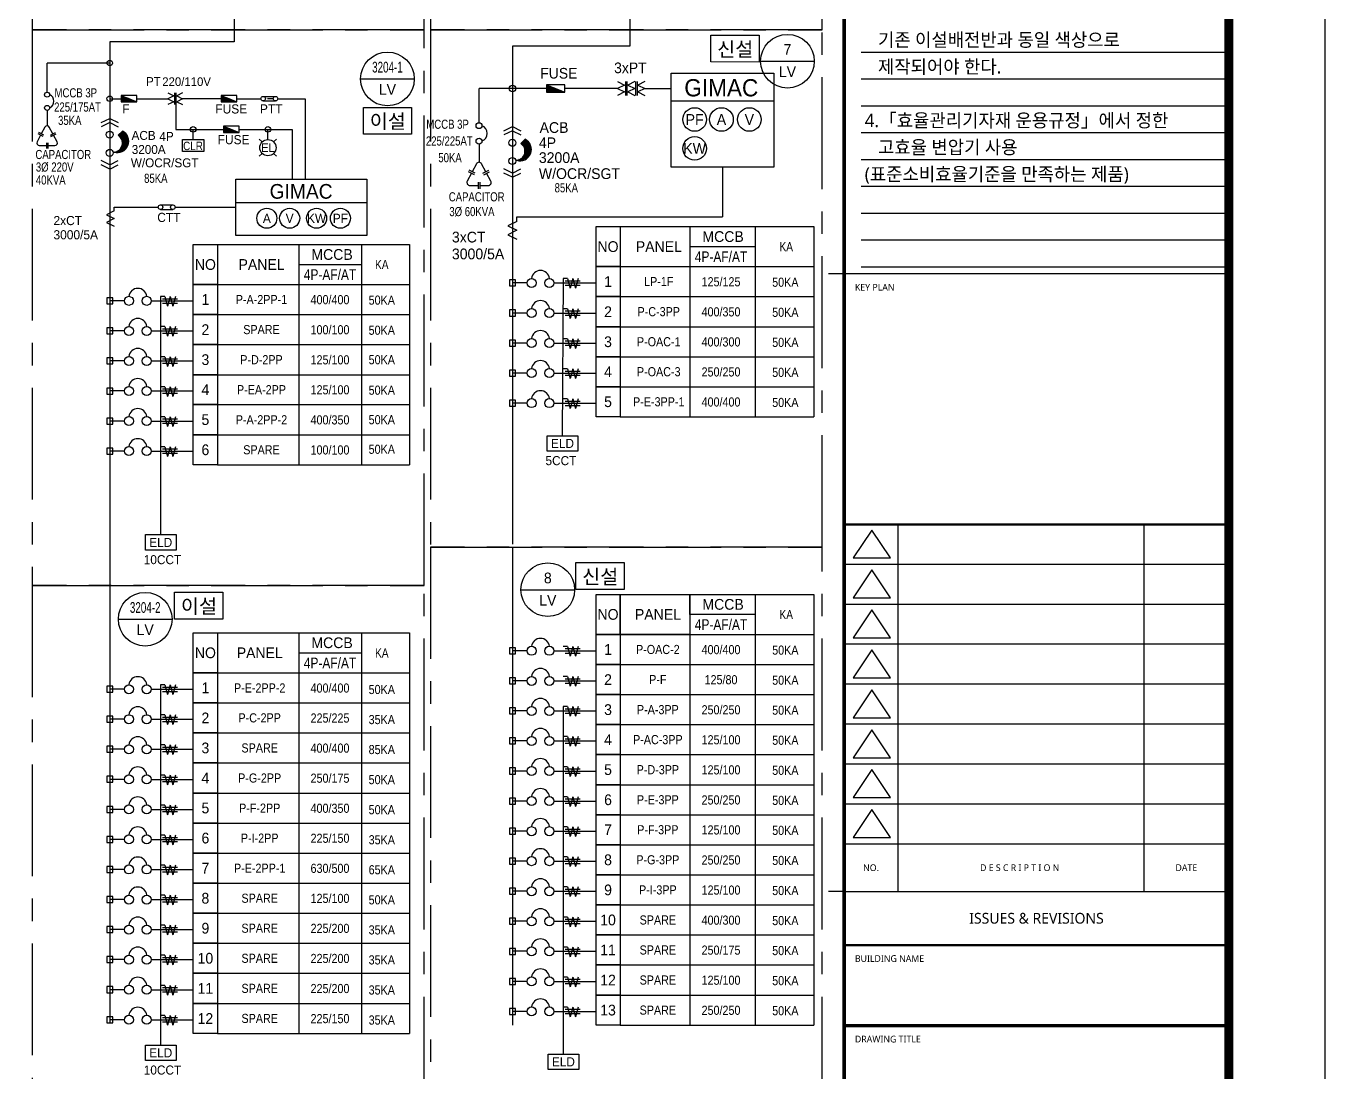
# Model space of a CAD drawing. Header units: millimetres. Extents: x 0 to 252300, y -45585 to -15885.
# Drawn here: x 237778 to 252300, y -39653 to -27966 of the extents above; entities that cross this region are included whole.
import ezdxf
from ezdxf.enums import TextEntityAlignment as Align

# ---------------------------------------------------------------- set-up
doc = ezdxf.new("R2010")
doc.units = ezdxf.units.MM
doc.header["$LTSCALE"] = 1000
doc.linetypes.add('CEN', pattern=[62, 60, -1, 0, -1])
doc.linetypes.add('CENTER', pattern=[2, 1.25, -0.25, 0.25, -0.25])
for name, color, linetype in [('150', 6, 'Continuous'), ('50', 3, 'Continuous'), ('60', 2, 'Continuous'), ('ABC', 1, 'Continuous'), ('BUS', 6, 'Continuous'), ('LAR', 1, 'Continuous'), ('line', 9, 'Continuous'), ('LINE3', 1, 'CENTER'), ('SYM', 3, 'Continuous'), ('TEXT', 3, 'Continuous'), ('XR-SHEET-SHT', 5, 'Continuous'), ('XREF', 7, 'CEN')]:
    doc.layers.add(name, color=color, linetype=linetype)
doc.layers.add('XR-SHEET-TEMP', color=171, linetype='Continuous', plot=False)
doc.styles.add('CW', font='')
doc.styles.add('GHS', font='malgun.ttf')
doc.styles.add('XR-SHEET$0$XREF-Form$0$맑은고딕', font='malgun.ttf')
doc.styles.add('돋움', font='')
doc.styles.get('CW').set_extended_font_data('Dotum')
doc.styles.get('돋움').set_extended_font_data('Dotum')

# ---------------------------------------------------------------- blocks, each defined once
blk = doc.blocks.new('XR-FORM-EE', base_point=(461, 408))
at = {"layer": 'Defpoints', "linetype": 'Continuous', "ltscale": 2}
for points in [[(147457, 69311), (163900, 69311)], [(147457, 68111), (163900, 68111)], [(147457, 66911), (163900, 66911)], [(147457, 65711), (163900, 65711)], [(147457, 64511), (163900, 64511)], [(147457, 63311), (163900, 63311)], [(147457, 62111), (163900, 62111)], [(147457, 60911), (163900, 60911)], [(147457, 59711), (163900, 59711)]]:
    blk.add_lwpolyline(points, dxfattribs=at)
at = {"layer": 'XR-SHEET-SHT', "color": 5}
for p, q in [((163900, 59400), (146700, 59400)), ((163900, 48198), (146700, 48198)), ((149100, 48198), (149100, 31800)), ((160100, 48198), (160100, 31800)), ((163900, 46413), (146700, 46413)), ((163900, 44628), (146700, 44628)), ((163900, 42844), (146700, 42844)), ((163900, 41059), (146700, 41059)), ((163900, 39274), (146700, 39274)), ((163900, 37489), (146700, 37489)), ((163900, 35705), (146700, 35705)), ((146700, 33920), (163900, 33920)), ((146700, 31800), (163900, 31800)), ((146700, 25800), (163900, 25800))]:
    blk.add_line(p, q, dxfattribs=at)
blk.add_lwpolyline([(0, 118800), (168200, 118800), (168200, 0), (0, 0)], close=True, dxfattribs=at)
at = {"layer": 'XR-SHEET-SHT', "color": 5, "const_width": 400}
blk.add_lwpolyline([(9300, 114600), (163900, 114600), (163900, 4200), (9300, 4200)], close=True, dxfattribs=at)
at = {"layer": 'XR-SHEET-SHT', "color": 5}
for points, const_width in [([(146700, 114600), (146700, 4200)], 160), ([(146700, 48198), (163900, 48198)], 114), ([(146700, 29400), (163900, 29400)], 114), ([(146700, 25800), (163900, 25800)], 160), ([(146700, 25800), (163900, 25800)], 140)]:
    blk.add_lwpolyline(points, dxfattribs=dict(at, const_width=const_width))
at = {"layer": 'XR-SHEET-SHT', "color": 5, "flags": 128}
for points in [[(147937, 47949), (147097, 46700), (148777, 46700)], [(147937, 46165), (147097, 44915), (148777, 44915)], [(147937, 44380), (147097, 43131), (148777, 43131)], [(147937, 42595), (147097, 41346), (148777, 41346)], [(147937, 40810), (147097, 39561), (148777, 39561)], [(147937, 39026), (147097, 37776), (148777, 37776)], [(147937, 37241), (147097, 35992), (148777, 35992)], [(147937, 35456), (147097, 34207), (148777, 34207)]]:
    blk.add_lwpolyline(points, close=True, dxfattribs=at)
at = {"layer": 'XR-SHEET-TEMP'}
for p, q in [((146700, 59400), (146000, 59400)), ((146700, 31800), (146000, 31800))]:
    blk.add_line(p, q, dxfattribs=at)
at = {"layer": 'XR-SHEET-SHT', "color": 7, "style": 'XR-SHEET$0$XREF-Form$0$맑은고딕'}
for s, p in [('KEY PLAN', (147180, 58800)), ('BUILDING NAME', (147180, 28800)), ('DRAWING TITLE', (147180, 25200))]:
    blk.add_text(s, height=300, dxfattribs=at).set_placement(p, align=Align.MIDDLE_LEFT)
for s, height, p in [('NO.', 300, (147900, 32860)), ('D E S C R I P T I O N ', 300, (154600, 32860)), ('DATE', 300, (162000, 32860)), ('ISSUES & REVISIONS', 480, (155300, 30600))]:
    blk.add_text(s, height=height, dxfattribs=at).set_placement(p, align=Align.MIDDLE_CENTER)

msp = doc.modelspace()

# ---------------------------------------------------------------- linework, layer by layer
at = {"color": 3}
for p, q in [((238814, -29189), (238862, -29141)), ((238822, -29196), (238871, -29147)), ((238830, -29204), (238880, -29154)), ((238837, -29213), (238888, -29162)), ((238843, -29223), (238896, -29170)), ((238848, -29234), (238902, -29179)), ((238796, -29379), (238925, -29250)), ((238813, -29378), (238924, -29266)), ((238832, -29374), (238921, -29286)), ((238845, -29315), (238924, -29235)), ((238851, -29246), (238909, -29188)), ((238852, -29291), (238922, -29222)), ((238854, -29259), (238914, -29199)), ((238854, -29274), (238918, -29210)), ((238858, -29364), (238910, -29312)), ((238768, -29375), (238772, -29371)), ((238782, -29378), (238796, -29364)), ((243379, -30837), (243216, -30837)), ((243680, -30837), (244151, -30837)), ((238878, -31037), (238715, -31037)), ((239179, -31037), (239649, -31037)), ((243379, -31173), (243216, -31173)), ((243680, -31173), (244151, -31173)), ((238878, -31373), (238715, -31373)), ((239179, -31373), (239649, -31373)), ((243379, -31509), (243216, -31509)), ((243680, -31509), (244151, -31509)), ((238878, -31709), (238715, -31709)), ((239179, -31709), (239649, -31709)), ((243379, -31844), (243216, -31844)), ((243680, -31844), (244151, -31844)), ((238878, -32044), (238715, -32044)), ((239179, -32044), (239649, -32044)), ((243379, -32180), (243216, -32180)), ((243680, -32180), (244151, -32180)), ((238878, -32380), (238715, -32380)), ((239179, -32380), (239649, -32380)), ((238878, -32716), (238715, -32716)), ((239179, -32716), (239649, -32716)), ((243379, -34947), (243216, -34947)), ((243680, -34947), (244151, -34947)), ((243379, -35283), (243216, -35283)), ((243680, -35283), (244151, -35283)), ((238878, -35376), (238715, -35376)), ((239179, -35376), (239649, -35376)), ((238878, -35711), (238715, -35711)), ((239179, -35711), (239649, -35711)), ((243379, -35619), (243216, -35619)), ((243680, -35619), (244151, -35619)), ((243379, -35954), (243216, -35954)), ((243680, -35954), (244151, -35954)), ((238878, -36047), (238715, -36047)), ((239179, -36047), (239649, -36047)), ((243379, -36290), (243216, -36290)), ((243680, -36290), (244151, -36290)), ((238878, -36383), (238715, -36383)), ((239179, -36383), (239649, -36383)), ((238878, -36719), (238715, -36719)), ((239179, -36719), (239649, -36719)), ((243379, -36626), (243216, -36626)), ((243680, -36626), (244151, -36626)), ((243379, -36962), (243216, -36962)), ((243680, -36962), (244151, -36962)), ((238878, -37054), (238715, -37054)), ((239179, -37054), (239649, -37054)), ((243379, -37297), (243216, -37297)), ((243680, -37297), (244151, -37297)), ((238878, -37390), (238715, -37390)), ((239179, -37390), (239649, -37390)), ((238878, -37726), (238715, -37726)), ((239179, -37726), (239649, -37726)), ((243379, -37633), (243216, -37633)), ((243680, -37633), (244151, -37633)), ((243379, -37969), (243216, -37969)), ((243680, -37969), (244151, -37969)), ((238878, -38062), (238715, -38062)), ((239179, -38062), (239649, -38062)), ((243379, -38304), (243216, -38304)), ((243680, -38304), (244151, -38304)), ((238878, -38397), (238715, -38397)), ((239179, -38397), (239649, -38397)), ((238878, -38733), (238715, -38733)), ((239179, -38733), (239649, -38733)), ((243379, -38640), (243216, -38640)), ((243680, -38640), (244151, -38640)), ((243379, -38976), (243216, -38976)), ((243680, -38976), (244151, -38976)), ((238878, -39069), (238715, -39069)), ((239179, -39069), (239649, -39069))]:
    msp.add_line(p, q, dxfattribs=at)
for points in [[(243183, -30871), (243251, -30871), (243251, -30804), (243183, -30804)], [(238682, -31071), (238750, -31071), (238750, -31004), (238682, -31004)], [(243183, -31207), (243251, -31207), (243251, -31139), (243183, -31139)], [(238682, -31407), (238750, -31407), (238750, -31339), (238682, -31339)], [(243183, -31542), (243251, -31542), (243251, -31475), (243183, -31475)], [(238682, -31742), (238750, -31742), (238750, -31675), (238682, -31675)], [(243183, -31878), (243251, -31878), (243251, -31811), (243183, -31811)], [(238682, -32078), (238750, -32078), (238750, -32011), (238682, -32011)], [(243183, -32214), (243251, -32214), (243251, -32147), (243183, -32147)], [(238682, -32414), (238750, -32414), (238750, -32347), (238682, -32347)], [(238682, -32750), (238750, -32750), (238750, -32682), (238682, -32682)], [(243183, -34981), (243251, -34981), (243251, -34913), (243183, -34913)], [(243183, -35316), (243251, -35316), (243251, -35249), (243183, -35249)], [(238682, -35409), (238750, -35409), (238750, -35342), (238682, -35342)], [(238682, -35745), (238750, -35745), (238750, -35678), (238682, -35678)], [(243183, -35652), (243251, -35652), (243251, -35585), (243183, -35585)], [(238682, -36081), (238750, -36081), (238750, -36013), (238682, -36013)], [(243183, -35988), (243251, -35988), (243251, -35921), (243183, -35921)], [(243183, -36324), (243251, -36324), (243251, -36256), (243183, -36256)], [(238682, -36416), (238750, -36416), (238750, -36349), (238682, -36349)], [(243183, -36659), (243251, -36659), (243251, -36592), (243183, -36592)], [(238682, -36752), (238750, -36752), (238750, -36685), (238682, -36685)], [(238682, -37088), (238750, -37088), (238750, -37021), (238682, -37021)], [(243183, -36995), (243251, -36995), (243251, -36928), (243183, -36928)], [(243183, -37331), (243251, -37331), (243251, -37264), (243183, -37264)], [(238682, -37424), (238750, -37424), (238750, -37356), (238682, -37356)], [(243183, -37667), (243251, -37667), (243251, -37599), (243183, -37599)], [(238682, -37759), (238750, -37759), (238750, -37692), (238682, -37692)], [(238682, -38095), (238750, -38095), (238750, -38028), (238682, -38028)], [(243183, -38002), (243251, -38002), (243251, -37935), (243183, -37935)], [(243183, -38338), (243251, -38338), (243251, -38271), (243183, -38271)], [(238682, -38431), (238750, -38431), (238750, -38364), (238682, -38364)], [(243183, -38674), (243251, -38674), (243251, -38607), (243183, -38607)], [(238682, -38767), (238750, -38767), (238750, -38699), (238682, -38699)], [(238682, -39102), (238750, -39102), (238750, -39035), (238682, -39035)], [(243183, -39010), (243251, -39010), (243251, -38942), (243183, -38942)]]:
    msp.add_lwpolyline(points, close=True, dxfattribs=at)
for centre in [(243430, -30837), (243629, -30837), (238929, -31037), (239128, -31037), (243430, -31173), (243629, -31173), (238929, -31373), (239128, -31373), (243430, -31509), (243629, -31509), (238929, -31709), (239128, -31709), (243430, -31844), (243629, -31844), (238929, -32044), (239128, -32044), (243430, -32180), (243629, -32180), (238929, -32380), (239128, -32380), (238929, -32716), (239128, -32716), (243430, -34947), (243629, -34947), (243430, -35283), (243629, -35283), (238929, -35376), (239128, -35376), (243430, -35619), (243629, -35619), (238929, -35711), (239128, -35711), (238929, -36047), (239128, -36047), (243430, -35954), (243629, -35954), (243430, -36290), (243629, -36290), (238929, -36383), (239128, -36383), (243430, -36626), (243629, -36626), (238929, -36719), (239128, -36719), (238929, -37054), (239128, -37054), (243430, -36962), (243629, -36962), (243430, -37297), (243629, -37297), (238929, -37390), (239128, -37390), (243430, -37633), (243629, -37633), (238929, -37726), (239128, -37726), (238929, -38062), (239128, -38062), (243430, -37969), (243629, -37969), (243430, -38304), (243629, -38304), (238929, -38397), (239128, -38397), (243430, -38640), (243629, -38640), (238929, -38733), (239128, -38733), (238929, -39069), (239128, -39069), (243430, -38976), (243629, -38976)]:
    msp.add_circle(centre, 50.5, dxfattribs=at)
for centre in [(243530, -30799), (239028, -30999), (243530, -31135), (239028, -31335), (243530, -31470), (239028, -31670), (243530, -31806), (239028, -32006), (243530, -32142), (239028, -32342), (239028, -32678), (243530, -34909), (239028, -35337), (243530, -35245), (239028, -35673), (243530, -35580), (243530, -35916), (239028, -36009), (243530, -36252), (239028, -36345), (239028, -36680), (243530, -36587), (243530, -36923), (239028, -37016), (243530, -37259), (239028, -37352), (239028, -37687), (243530, -37595), (243530, -37930), (239028, -38023), (243530, -38266), (239028, -38359), (239028, -38695), (243530, -38602), (243530, -38938), (239028, -39030)]:
    msp.add_arc(centre, 101, 6.973, 173.027, dxfattribs=at)
at = {"layer": '150', "color": 6}
for p, q in [((243831, -30789), (243785, -30789)), ((243831, -30789), (243861, -30897)), ((243891, -30789), (243861, -30897)), ((243891, -30789), (243921, -30897)), ((243951, -30789), (243921, -30897)), ((239330, -30989), (239284, -30989)), ((239330, -30989), (239360, -31097)), ((239390, -30989), (239360, -31097)), ((239390, -30989), (239420, -31097)), ((239449, -30989), (239420, -31097)), ((243831, -31125), (243785, -31125)), ((243831, -31125), (243861, -31233)), ((243891, -31125), (243861, -31233)), ((243891, -31125), (243921, -31233)), ((243951, -31125), (243921, -31233)), ((239330, -31325), (239284, -31325)), ((239330, -31325), (239360, -31433)), ((239390, -31325), (239360, -31433)), ((239390, -31325), (239420, -31433)), ((239449, -31325), (239420, -31433)), ((243831, -31461), (243785, -31461)), ((243831, -31461), (243861, -31569)), ((243891, -31461), (243861, -31569)), ((243891, -31461), (243921, -31569)), ((243951, -31461), (243921, -31569)), ((239330, -31661), (239284, -31661)), ((239330, -31661), (239360, -31769)), ((239390, -31661), (239360, -31769)), ((239390, -31661), (239420, -31769)), ((239449, -31661), (239420, -31769)), ((243831, -31797), (243785, -31797)), ((243831, -31797), (243861, -31905)), ((243891, -31797), (243861, -31905)), ((243891, -31797), (243921, -31905)), ((243951, -31797), (243921, -31905)), ((239330, -31997), (239284, -31997)), ((239330, -31997), (239360, -32105)), ((239390, -31997), (239360, -32105)), ((239390, -31997), (239420, -32105)), ((239449, -31997), (239420, -32105)), ((243831, -32132), (243785, -32132)), ((243831, -32132), (243861, -32240)), ((243891, -32132), (243861, -32240)), ((243891, -32132), (243921, -32240)), ((243951, -32132), (243921, -32240)), ((239330, -32332), (239284, -32332)), ((239330, -32332), (239360, -32440)), ((239390, -32332), (239360, -32440)), ((239390, -32332), (239420, -32440)), ((239449, -32332), (239420, -32440)), ((239330, -32668), (239284, -32668)), ((239330, -32668), (239360, -32776)), ((239390, -32668), (239360, -32776)), ((239390, -32668), (239420, -32776)), ((239449, -32668), (239420, -32776)), ((243831, -34899), (243785, -34899)), ((243831, -34899), (243861, -35007)), ((243891, -34899), (243861, -35007)), ((243891, -34899), (243921, -35007)), ((243951, -34899), (243921, -35007)), ((243831, -35235), (243785, -35235)), ((243831, -35235), (243861, -35343)), ((243891, -35235), (243861, -35343)), ((243891, -35235), (243921, -35343)), ((243951, -35235), (243921, -35343)), ((239330, -35328), (239284, -35328)), ((239330, -35328), (239360, -35436)), ((239390, -35328), (239360, -35436)), ((239390, -35328), (239420, -35436)), ((239449, -35328), (239420, -35436)), ((243831, -35571), (243785, -35571)), ((243831, -35571), (243861, -35679)), ((243891, -35571), (243861, -35679)), ((243891, -35571), (243921, -35679)), ((243951, -35571), (243921, -35679)), ((239330, -35664), (239284, -35664)), ((239330, -35664), (239360, -35772)), ((239390, -35664), (239360, -35772)), ((239390, -35664), (239420, -35772)), ((239449, -35664), (239420, -35772)), ((239330, -35999), (239284, -35999)), ((239330, -35999), (239360, -36107)), ((239390, -35999), (239360, -36107)), ((239390, -35999), (239420, -36107)), ((239449, -35999), (239420, -36107)), ((243831, -35906), (243785, -35906)), ((243831, -35906), (243861, -36014)), ((243891, -35906), (243861, -36014)), ((243891, -35906), (243921, -36014)), ((243951, -35906), (243921, -36014)), ((243831, -36242), (243785, -36242)), ((243831, -36242), (243861, -36350)), ((243891, -36242), (243861, -36350)), ((243891, -36242), (243921, -36350)), ((243951, -36242), (243921, -36350)), ((239330, -36335), (239284, -36335)), ((239330, -36335), (239360, -36443)), ((239390, -36335), (239360, -36443)), ((239390, -36335), (239420, -36443)), ((239449, -36335), (239420, -36443)), ((243831, -36578), (243785, -36578)), ((243831, -36578), (243861, -36686)), ((243891, -36578), (243861, -36686)), ((243891, -36578), (243921, -36686)), ((243951, -36578), (243921, -36686)), ((239330, -36671), (239284, -36671)), ((239330, -36671), (239360, -36779)), ((239390, -36671), (239360, -36779)), ((239390, -36671), (239420, -36779)), ((239449, -36671), (239420, -36779)), ((239330, -37006), (239284, -37006)), ((239330, -37006), (239360, -37114)), ((239390, -37006), (239360, -37114)), ((239390, -37006), (239420, -37114)), ((239449, -37006), (239420, -37114)), ((243831, -36914), (243785, -36914)), ((243831, -36914), (243861, -37022)), ((243891, -36914), (243861, -37022)), ((243891, -36914), (243921, -37022)), ((243951, -36914), (243921, -37022)), ((243831, -37249), (243785, -37249)), ((243831, -37249), (243861, -37357)), ((243891, -37249), (243861, -37357)), ((243891, -37249), (243921, -37357)), ((243951, -37249), (243921, -37357)), ((239330, -37342), (239284, -37342)), ((239330, -37342), (239360, -37450)), ((239390, -37342), (239360, -37450)), ((239390, -37342), (239420, -37450)), ((239449, -37342), (239420, -37450)), ((243831, -37585), (243785, -37585)), ((243831, -37585), (243861, -37693)), ((243891, -37585), (243861, -37693)), ((243891, -37585), (243921, -37693)), ((243951, -37585), (243921, -37693)), ((239330, -37678), (239284, -37678)), ((239330, -37678), (239360, -37786)), ((239390, -37678), (239360, -37786)), ((239390, -37678), (239420, -37786)), ((239449, -37678), (239420, -37786)), ((239330, -38014), (239284, -38014)), ((239330, -38014), (239360, -38122)), ((239390, -38014), (239360, -38122)), ((239390, -38014), (239420, -38122)), ((239449, -38014), (239420, -38122)), ((243831, -37921), (243785, -37921)), ((243831, -37921), (243861, -38029)), ((243891, -37921), (243861, -38029)), ((243891, -37921), (243921, -38029)), ((243951, -37921), (243921, -38029)), ((243831, -38257), (243785, -38257)), ((243831, -38257), (243861, -38365)), ((243891, -38257), (243861, -38365)), ((243891, -38257), (243921, -38365)), ((243951, -38257), (243921, -38365)), ((239330, -38349), (239284, -38349)), ((239330, -38349), (239360, -38457)), ((239390, -38349), (239360, -38457)), ((239390, -38349), (239420, -38457)), ((239449, -38349), (239420, -38457)), ((243831, -38592), (243785, -38592)), ((243831, -38592), (243861, -38700)), ((243891, -38592), (243861, -38700)), ((243891, -38592), (243921, -38700)), ((243951, -38592), (243921, -38700)), ((239330, -38685), (239284, -38685)), ((239330, -38685), (239360, -38793)), ((239390, -38685), (239360, -38793)), ((239390, -38685), (239420, -38793)), ((239449, -38685), (239420, -38793)), ((239330, -39021), (239284, -39021)), ((239330, -39021), (239360, -39129)), ((239390, -39021), (239360, -39129)), ((239390, -39021), (239420, -39129)), ((239449, -39021), (239420, -39129)), ((243831, -38928), (243785, -38928)), ((243831, -38928), (243861, -39036)), ((243891, -38928), (243861, -39036)), ((243891, -38928), (243921, -39036)), ((243951, -38928), (243921, -39036))]:
    msp.add_line(p, q, dxfattribs=at)
at = {"layer": '50', "color": 6}
for points in [[(243606, -32544), (243947, -32544), (243947, -32716), (243606, -32716)], [(239115, -33649), (239456, -33649), (239456, -33822), (239115, -33822)], [(239115, -39352), (239456, -39352), (239456, -39525), (239115, -39525)], [(243616, -39453), (243957, -39453), (243957, -39626), (243616, -39626)]]:
    msp.add_lwpolyline(points, close=True, dxfattribs=at)
at = {"layer": 'BUS', "color": 3}
for p, q in [((240107, -27654), (240107, -28142)), ((244528, -27654), (244528, -28193)), ((240107, -28142), (238715, -28142)), ((238715, -28142), (238715, -34183)), ((244528, -28193), (243216, -28193)), ((243216, -28193), (243216, -33755)), ((242843, -29047), (242843, -28664)), ((243216, -28664), (242843, -28664)), ((243596, -28664), (243216, -28664)), ((243596, -28623), (243801, -28705)), ((243596, -28623), (243596, -28705)), ((243801, -28623), (243596, -28623)), ((243596, -28628), (243674, -28705)), ((243596, -28635), (243666, -28705)), ((243596, -28642), (243659, -28705)), ((243596, -28650), (243652, -28705)), ((243596, -28657), (243645, -28705)), ((243596, -28664), (243637, -28705)), ((243596, -28672), (243630, -28705)), ((243596, -28679), (243623, -28705)), ((243596, -28686), (243616, -28705)), ((243596, -28693), (243608, -28705)), ((243596, -28701), (243601, -28705)), ((243596, -28705), (243801, -28705)), ((243601, -28625), (243681, -28705)), ((243613, -28630), (243688, -28705)), ((243625, -28635), (243696, -28705)), ((243637, -28640), (243703, -28705)), ((243649, -28645), (243710, -28705)), ((243661, -28649), (243717, -28705)), ((243673, -28654), (243725, -28705)), ((243685, -28659), (243732, -28705)), ((243697, -28664), (243739, -28705)), ((243710, -28669), (243746, -28705)), ((243722, -28674), (243754, -28705)), ((243734, -28678), (243761, -28705)), ((243746, -28683), (243768, -28705)), ((243758, -28688), (243775, -28705)), ((243770, -28693), (243783, -28705)), ((243782, -28698), (243790, -28705)), ((243794, -28703), (243797, -28705)), ((243801, -28705), (243801, -28623)), ((243122, -29137), (243216, -29090)), ((243216, -29137), (243122, -29184)), ((243216, -29090), (243310, -29137)), ((243216, -29137), (243216, -29231)), ((243216, -29137), (243310, -29184)), ((242843, -29286), (242843, -29489)), ((243310, -29279), (243357, -29231)), ((243315, -29280), (243363, -29233)), ((243323, -29288), (243372, -29239)), ((243331, -29296), (243381, -29245)), ((243338, -29304), (243389, -29253)), ((243344, -29314), (243397, -29261)), ((243346, -29406), (243425, -29326)), ((243349, -29325), (243404, -29270)), ((243352, -29337), (243410, -29280)), ((243354, -29383), (243423, -29313)), ((243355, -29350), (243415, -29290)), ((243356, -29365), (243419, -29301)), ((243269, -29467), (243274, -29463)), ((243283, -29469), (243297, -29455)), ((243297, -29470), (243426, -29341)), ((243314, -29469), (243426, -29357)), ((243333, -29465), (243422, -29377)), ((243359, -29455), (243411, -29403)), ((238715, -29565), (238716, -39102)), ((242758, -29612), (242711, -29700)), ((242791, -29630), (242725, -29594)), ((242801, -29612), (242734, -29577)), ((242814, -29507), (242767, -29594)), ((242919, -29594), (242872, -29507)), ((242886, -29612), (242952, -29577)), ((242895, -29630), (242961, -29594)), ((242975, -29700), (242928, -29612)), ((243216, -29609), (243122, -29561)), ((243216, -29656), (243122, -29609)), ((243216, -29514), (243216, -29609)), ((243216, -29609), (243310, -29561)), ((243216, -29656), (243310, -29609)), ((242833, -29712), (242833, -29787)), ((242853, -29712), (242853, -29787)), ((243266, -30149), (243166, -30199)), ((243166, -30199), (243266, -30249)), ((243266, -30149), (243266, -30100)), ((243266, -30249), (243166, -30298)), ((243166, -30298), (243266, -30348)), ((243216, -33788), (243216, -39129))]:
    msp.add_line(p, q, dxfattribs=at)
for centre, radius in [((243216, -28664), 36.4), ((242843, -29080), 32.8), ((242843, -29254), 32.8), ((243216, -29271), 39.3), ((243216, -29475), 39.3)]:
    msp.add_circle(centre, radius, dxfattribs=at)
for centre, radius, start, end in [((242839, -29167), 94.2, 293.0132, 66.9868), ((243301, -29346), 127, 252.5973, 63.7999), ((243255, -29365), 102, 274.3987, 57.5288), ((242843, -29522), 32.8, 28.0354, 151.9646), ((242740, -29715), 32.8, 151.9646, 270), ((242946, -29715), 32.8, 270, 28.0354)]:
    msp.add_arc(centre, radius, start, end, dxfattribs=at)
at = {"layer": 'line', "color": 3}
for p, q in [((238620, -29046), (238715, -28999)), ((238715, -28999), (238809, -29046)), ((238715, -29046), (238620, -29093)), ((238715, -29046), (238715, -29140)), ((238715, -29046), (238809, -29093)), ((238809, -29187), (238856, -29140)), ((238715, -29517), (238620, -29470)), ((238715, -29423), (238715, -29517)), ((238715, -29517), (238809, -29470)), ((238715, -29565), (238620, -29517)), ((238715, -29565), (238809, -29517)), ((242740, -29748), (242833, -29748)), ((242853, -29748), (242946, -29748)), ((243266, -30100), (243415, -30100))]:
    msp.add_line(p, q, dxfattribs=at)
at = {"layer": 'line', "color": 6}
for p, q in [((243777, -32544), (243786, -30789)), ((243807, -30814), (243972, -30814)), ((243807, -30862), (243972, -30862)), ((239285, -33649), (239285, -30989)), ((239306, -31014), (239471, -31014)), ((239306, -31062), (239471, -31062)), ((243807, -31149), (243972, -31149)), ((243807, -31197), (243972, -31197)), ((239306, -31349), (239471, -31349)), ((239306, -31397), (239471, -31397)), ((243807, -31485), (243972, -31485)), ((243807, -31533), (243972, -31533)), ((239306, -31685), (239471, -31685)), ((239306, -31733), (239471, -31733)), ((243807, -31821), (243972, -31821)), ((243807, -31869), (243972, -31869)), ((239306, -32021), (239471, -32021)), ((239306, -32069), (239471, -32069)), ((243807, -32157), (243972, -32157)), ((243807, -32205), (243972, -32205)), ((239306, -32357), (239471, -32357)), ((239306, -32405), (239471, -32405)), ((239306, -32692), (239471, -32692)), ((239306, -32740), (239471, -32740)), ((243807, -34923), (243972, -34923)), ((243807, -34972), (243972, -34972)), ((243807, -35259), (243972, -35259)), ((239285, -39352), (239285, -35328)), ((239306, -35352), (239471, -35352)), ((239306, -35400), (239471, -35400)), ((243807, -35307), (243972, -35307)), ((243786, -39453), (243786, -35571)), ((239306, -35688), (239471, -35688)), ((243807, -35595), (243972, -35595)), ((243807, -35643), (243972, -35643)), ((239306, -35736), (239471, -35736)), ((243807, -35931), (243972, -35931)), ((243807, -35979), (243972, -35979)), ((239306, -36023), (239471, -36023)), ((239306, -36072), (239471, -36072)), ((243807, -36266), (243972, -36266)), ((239306, -36359), (239471, -36359)), ((239306, -36407), (239471, -36407)), ((243807, -36315), (243972, -36315)), ((239306, -36695), (239471, -36695)), ((243807, -36602), (243972, -36602)), ((243807, -36650), (243972, -36650)), ((239306, -36743), (239471, -36743)), ((243807, -36938), (243972, -36938)), ((243807, -36986), (243972, -36986)), ((239306, -37031), (239471, -37031)), ((239306, -37079), (239471, -37079)), ((243807, -37274), (243972, -37274)), ((239306, -37366), (239471, -37366)), ((239306, -37415), (239471, -37415)), ((243807, -37322), (243972, -37322)), ((243807, -37609), (243972, -37609)), ((239306, -37702), (239471, -37702)), ((239306, -37750), (239471, -37750)), ((243807, -37657), (243972, -37657)), ((239306, -38038), (239471, -38038)), ((243807, -37945), (243972, -37945)), ((243807, -37993), (243972, -37993)), ((239306, -38086), (239471, -38086)), ((243807, -38281), (243972, -38281)), ((243807, -38329), (243972, -38329)), ((239306, -38374), (239471, -38374)), ((239306, -38422), (239471, -38422)), ((243807, -38617), (243972, -38617)), ((239306, -38709), (239471, -38709)), ((239306, -38757), (239471, -38757)), ((243807, -38665), (243972, -38665)), ((239306, -39045), (239471, -39045)), ((243807, -38952), (243972, -38952)), ((243807, -39000), (243972, -39000)), ((239306, -39093), (239471, -39093))]:
    msp.add_line(p, q, dxfattribs=at)
at = {"layer": 'line', "color": 3}
for centre in [(238715, -29180), (238715, -29384)]:
    msp.add_circle(centre, 39.3, dxfattribs=at)
for centre, radius, start, end in [((238800, -29254), 127, 252.5973, 63.7999), ((238754, -29274), 102, 274.3987, 57.5288)]:
    msp.add_arc(centre, radius, start, end, dxfattribs=at)
at = {"layer": 'LINE3'}
for points in [[(237848, -28008), (242230, -28008), (242230, -25687), (237848, -25687)], [(242299, -28008), (246680, -28008), (246680, -25687), (242299, -25687)], [(237848, -34216), (242230, -34216), (242230, -28008), (237848, -28008)], [(242299, -33788), (246680, -33788), (246680, -28008), (242299, -28008)], [(242299, -40061), (246680, -40061), (246680, -33788), (242299, -33788)], [(237848, -40061), (242230, -40061), (242230, -34216), (237848, -34216)]]:
    msp.add_lwpolyline(points, close=True, dxfattribs=at)
at = {"layer": 'SYM'}
for p, q in [((238014, -28706), (238014, -28380)), ((238715, -28380), (238014, -28380)), ((244392, -28587), (244470, -28626)), ((244479, -28587), (244479, -28742)), ((244496, -28587), (244496, -28742)), ((244583, -28587), (244505, -28626)), ((244592, -28587), (244592, -28742)), ((244609, -28587), (244609, -28742)), ((244696, -28587), (244618, -28626)), ((244992, -28494), (246137, -28494)), ((244992, -29545), (244992, -28494)), ((246137, -28494), (246137, -29545)), ((238844, -28744), (239019, -28813)), ((238844, -28744), (238844, -28813)), ((239019, -28744), (238844, -28744)), ((238844, -28748), (238910, -28813)), ((238848, -28745), (238916, -28813)), ((238858, -28749), (238923, -28813)), ((239019, -28813), (239019, -28744)), ((239366, -28712), (239432, -28746)), ((239432, -28746), (239366, -28779)), ((239440, -28712), (239440, -28845)), ((239455, -28712), (239455, -28845)), ((239529, -28712), (239463, -28746)), ((239463, -28746), (239529, -28779)), ((239960, -28744), (240135, -28813)), ((239960, -28744), (239960, -28813)), ((240135, -28744), (239960, -28744)), ((239960, -28748), (240026, -28813)), ((239964, -28745), (240033, -28813)), ((239975, -28749), (240039, -28813)), ((240135, -28813), (240135, -28744)), ((244392, -28664), (243801, -28664)), ((244470, -28626), (244392, -28664)), ((244392, -28664), (244470, -28703)), ((244470, -28703), (244392, -28742)), ((244505, -28626), (244583, -28664)), ((244583, -28664), (244505, -28703)), ((244505, -28703), (244583, -28742)), ((244618, -28626), (244696, -28664)), ((244696, -28664), (244618, -28703)), ((244618, -28703), (244696, -28742)), ((244696, -28664), (244992, -28664)), ((238715, -28779), (238844, -28779)), ((238844, -28754), (238904, -28813)), ((238844, -28760), (238898, -28813)), ((238844, -28766), (238892, -28813)), ((238844, -28772), (238886, -28813)), ((238844, -28778), (238879, -28813)), ((238844, -28785), (238873, -28813)), ((238844, -28791), (238867, -28813)), ((238844, -28797), (238861, -28813)), ((238844, -28803), (238855, -28813)), ((238844, -28809), (238849, -28813)), ((238844, -28813), (239019, -28813)), ((238869, -28753), (238929, -28813)), ((238879, -28758), (238935, -28813)), ((238889, -28762), (238941, -28813)), ((238900, -28766), (238947, -28813)), ((238910, -28770), (238953, -28813)), ((238920, -28774), (238960, -28813)), ((238930, -28778), (238966, -28813)), ((238941, -28782), (238972, -28813)), ((238951, -28786), (238978, -28813)), ((238961, -28790), (238984, -28813)), ((238972, -28795), (238991, -28813)), ((238982, -28799), (238997, -28813)), ((238992, -28803), (239003, -28813)), ((239002, -28807), (239009, -28813)), ((239013, -28811), (239015, -28813)), ((239019, -28779), (239366, -28779)), ((239366, -28779), (239432, -28812)), ((239432, -28812), (239366, -28845)), ((239452, -28845), (239452, -29122)), ((239529, -28779), (239463, -28812)), ((239463, -28812), (239529, -28845)), ((239960, -28779), (239529, -28779)), ((239960, -28754), (240020, -28813)), ((239960, -28760), (240014, -28813)), ((239960, -28766), (240008, -28813)), ((239960, -28772), (240002, -28813)), ((239960, -28778), (239996, -28813)), ((239960, -28785), (239989, -28813)), ((239960, -28791), (239983, -28813)), ((239960, -28797), (239977, -28813)), ((239960, -28803), (239971, -28813)), ((239960, -28809), (239965, -28813)), ((239960, -28813), (240135, -28813)), ((239985, -28753), (240045, -28813)), ((239995, -28758), (240051, -28813)), ((240005, -28762), (240057, -28813)), ((240016, -28766), (240063, -28813)), ((240026, -28770), (240070, -28813)), ((240036, -28774), (240076, -28813)), ((240047, -28778), (240082, -28813)), ((240057, -28782), (240088, -28813)), ((240067, -28786), (240094, -28813)), ((240077, -28790), (240100, -28813)), ((240088, -28795), (240107, -28813)), ((240098, -28799), (240113, -28813)), ((240108, -28803), (240119, -28813)), ((240118, -28807), (240125, -28813)), ((240129, -28811), (240131, -28813)), ((240135, -28779), (240405, -28779)), ((240430, -28753), (240568, -28753)), ((240430, -28804), (240568, -28804)), ((240543, -28779), (240478, -28779)), ((240593, -28779), (240901, -28779)), ((240901, -28779), (240901, -29676)), ((244992, -28804), (246137, -28804)), ((238014, -28909), (238014, -29081)), ((237942, -29186), (237902, -29261)), ((237970, -29201), (237914, -29171)), ((237978, -29186), (237922, -29156)), ((237990, -29096), (237950, -29171)), ((238079, -29171), (238039, -29096)), ((238051, -29186), (238107, -29156)), ((238058, -29201), (238115, -29171)), ((238126, -29261), (238087, -29186)), ((239452, -29122), (239986, -29122)), ((239647, -29235), (239647, -29122)), ((239986, -29087), (240161, -29157)), ((239986, -29087), (239986, -29157)), ((240161, -29087), (239986, -29087)), ((239986, -29091), (240052, -29157)), ((239986, -29097), (240046, -29157)), ((239986, -29103), (240040, -29157)), ((239986, -29109), (240034, -29157)), ((239986, -29116), (240028, -29157)), ((239986, -29122), (240021, -29157)), ((239986, -29128), (240015, -29157)), ((239986, -29134), (240009, -29157)), ((239986, -29140), (240003, -29157)), ((239986, -29146), (239997, -29157)), ((239986, -29153), (239991, -29157)), ((239986, -29157), (240161, -29157)), ((239990, -29088), (240058, -29157)), ((240000, -29093), (240065, -29157)), ((240011, -29097), (240071, -29157)), ((240021, -29101), (240077, -29157)), ((240031, -29105), (240083, -29157)), ((240042, -29109), (240089, -29157)), ((240052, -29113), (240095, -29157)), ((240062, -29117), (240102, -29157)), ((240072, -29121), (240108, -29157)), ((240083, -29126), (240114, -29157)), ((240093, -29130), (240120, -29157)), ((240103, -29134), (240126, -29157)), ((240114, -29138), (240132, -29157)), ((240124, -29142), (240139, -29157)), ((240134, -29146), (240145, -29157)), ((240144, -29150), (240151, -29157)), ((240155, -29154), (240157, -29157)), ((240161, -29157), (240161, -29087)), ((240161, -29122), (240330, -29122)), ((240330, -29122), (240753, -29122)), ((240483, -29235), (240483, -29122)), ((240753, -29122), (240753, -29676)), ((237927, -29302), (238006, -29302)), ((238006, -29271), (238006, -29335)), ((238023, -29271), (238023, -29335)), ((238023, -29302), (238102, -29302)), ((240419, -29262), (240387, -29230)), ((240547, -29262), (240580, -29230)), ((240419, -29390), (240387, -29422)), ((240547, -29390), (240580, -29422)), ((246137, -29545), (244992, -29545)), ((245565, -29545), (245565, -30100)), ((238763, -30033), (238678, -30076)), ((238763, -29991), (238890, -29991)), ((238763, -30033), (238763, -29991)), ((238890, -29991), (239257, -29991)), ((239282, -29966), (239420, -29966)), ((239282, -30016), (239420, -30016)), ((239445, -29991), (240123, -29991)), ((240123, -29940), (241590, -29940)), ((238678, -30076), (238763, -30118)), ((238763, -30118), (238678, -30160)), ((238678, -30160), (238763, -30203)), ((243415, -30100), (245565, -30100))]:
    msp.add_line(p, q, dxfattribs=at)
at = {"layer": 'SYM', "color": 6}
for p, q in [((245992, -28360), (246591, -28360)), ((241519, -28558), (242118, -28558)), ((243313, -34264), (243912, -34264)), ((238812, -34594), (239411, -34594))]:
    msp.add_line(p, q, dxfattribs=at)
at = {"layer": 'SYM'}
for points in [[(245434, -28069), (245973, -28069), (245973, -28369), (245434, -28367), (245434, -28069)], [(241551, -28876), (242089, -28876), (242089, -29176), (241551, -29175), (241551, -28876)], [(243925, -33962), (244464, -33962), (244464, -34262), (243925, -34261), (243925, -33962)], [(239440, -34293), (239978, -34293), (239978, -34593), (239440, -34592), (239440, -34293)]]:
    msp.add_lwpolyline(points, dxfattribs=at)
for points in [[(239528, -29235), (239766, -29235), (239766, -29367), (239528, -29367)], [(240123, -29676), (241590, -29676), (241590, -30306), (240123, -30306)]]:
    msp.add_lwpolyline(points, close=True, dxfattribs=at)
at = {"layer": 'SYM', "color": 6}
for centre, radius in [((246291, -28360), 300), ((241819, -28558), 300), ((240471, -30115), 112), ((240726, -30115), 112), ((241027, -30115), 112), ((241293, -30115), 112), ((243612, -34264), 300), ((239111, -34594), 300)]:
    msp.add_circle(centre, radius, dxfattribs=at)
at = {"layer": 'SYM'}
for centre, radius in [((238715, -28380), 31), ((238014, -28734), 27.9), ((238715, -28779), 31), ((238014, -28881), 27.9), ((240430, -28779), 25.2), ((240568, -28779), 25.2), ((245253, -29011), 132), ((245553, -29011), 132), ((245865, -29011), 132), ((239647, -29122), 31), ((240483, -29122), 31), ((240483, -29326), 90.6), ((245253, -29334), 132), ((239282, -29991), 25.2), ((239420, -29991), 25.2)]:
    msp.add_circle(centre, radius, dxfattribs=at)
for centre, radius, start, end in [((238011, -28807), 80.2, 293.0132, 66.9868), ((238014, -29109), 27.9, 28.0354, 151.9646), ((237927, -29274), 27.9, 151.9646, 270), ((238102, -29274), 27.9, 270, 28.0354)]:
    msp.add_arc(centre, radius, start, end, dxfattribs=at)
at = {"layer": 'TEXT', "color": 6}
for p, q in [((244419, -30207), (244419, -30990)), ((244419, -30207), (246585, -30207)), ((245200, -30207), (245200, -32333)), ((245930, -30207), (245930, -32333)), ((246585, -30207), (246585, -32333)), ((239918, -30407), (239918, -31190)), ((239918, -30407), (242064, -30407)), ((240829, -30407), (240829, -32869)), ((241529, -30407), (241529, -32869)), ((242064, -30407), (242064, -32869)), ((245200, -30431), (245930, -30431)), ((240829, -30631), (241529, -30631)), ((244419, -30654), (246585, -30654)), ((239918, -30854), (242064, -30854)), ((244419, -30990), (246585, -30990)), ((239918, -31190), (242064, -31190)), ((244419, -31326), (246585, -31326)), ((239918, -31526), (242064, -31526)), ((244419, -31662), (246585, -31662)), ((239918, -31862), (242064, -31862)), ((244419, -31997), (246585, -31997)), ((239918, -32197), (242064, -32197)), ((244419, -32333), (246585, -32333)), ((239918, -32533), (242064, -32533)), ((239918, -32869), (242064, -32869)), ((245930, -34317), (245930, -34764)), ((245200, -34540), (245200, -34764)), ((246585, -34540), (246585, -34764)), ((239918, -34745), (239918, -35528)), ((239918, -34745), (242064, -34745)), ((240829, -34745), (240829, -39222)), ((241529, -34745), (241529, -39222)), ((242064, -34745), (242064, -39222)), ((244419, -34764), (246585, -34764)), ((245200, -34764), (245200, -39129)), ((245200, -34764), (246585, -34764)), ((245930, -34764), (245930, -39129)), ((246585, -34764), (246585, -39129)), ((240829, -34969), (241529, -34969)), ((244419, -35100), (246585, -35100)), ((239918, -35193), (242064, -35193)), ((239918, -35528), (242064, -35528)), ((244419, -35436), (246585, -35436)), ((239918, -35864), (242064, -35864)), ((244419, -35771), (246585, -35771)), ((244419, -36107), (246585, -36107)), ((239918, -36200), (242064, -36200)), ((244419, -36443), (246585, -36443)), ((239918, -36536), (242064, -36536)), ((239918, -36871), (242064, -36871)), ((244419, -36779), (246585, -36779)), ((244419, -37114), (246585, -37114)), ((239918, -37207), (242064, -37207)), ((244419, -37450), (246585, -37450)), ((239918, -37543), (242064, -37543)), ((239918, -37879), (242064, -37879)), ((244419, -37786), (246585, -37786)), ((244419, -38122), (246585, -38122)), ((239918, -38214), (242064, -38214)), ((244419, -38457), (246585, -38457)), ((239918, -38550), (242064, -38550)), ((239918, -38886), (242064, -38886)), ((239918, -38886), (242064, -38886)), ((244419, -38793), (246585, -38793)), ((244419, -39129), (246585, -39129)), ((239918, -39222), (242064, -39222)), ((239918, -39222), (242064, -39222))]:
    msp.add_line(p, q, dxfattribs=at)
for points in [[(244151, -30654), (244151, -30207), (244419, -30207), (244419, -30654)], [(239649, -30854), (239649, -30407), (239918, -30407), (239918, -30854)], [(244151, -30990), (244151, -30654), (244419, -30654), (244419, -30990)], [(244151, -30990), (244151, -30654), (244419, -30654), (244419, -30990)], [(239649, -31190), (239649, -30854), (239918, -30854), (239918, -31190)], [(239649, -31190), (239649, -30854), (239918, -30854), (239918, -31190)], [(244151, -31326), (244151, -30990), (244419, -30990), (244419, -31326)], [(239649, -31526), (239649, -31190), (239918, -31190), (239918, -31526)], [(244151, -31662), (244151, -31326), (244419, -31326), (244419, -31662)], [(239649, -31862), (239649, -31526), (239918, -31526), (239918, -31862)], [(244151, -31997), (244151, -31662), (244419, -31662), (244419, -31997)], [(239649, -32197), (239649, -31862), (239918, -31862), (239918, -32197)], [(244151, -32333), (244151, -31997), (244419, -31997), (244419, -32333)], [(239649, -32533), (239649, -32197), (239918, -32197), (239918, -32533)], [(239649, -32869), (239649, -32533), (239918, -32533), (239918, -32869)], [(244151, -34764), (244151, -34317), (244419, -34317), (244419, -34764)], [(244419, -34317), (245200, -34317), (245200, -34764), (244419, -34764)], [(239649, -35193), (239649, -34745), (239918, -34745), (239918, -35193)], [(244151, -35100), (244151, -34764), (244419, -34764), (244419, -35100)], [(244151, -35100), (244151, -34764), (244419, -34764), (244419, -35100)], [(244151, -35436), (244151, -35100), (244419, -35100), (244419, -35436)], [(239649, -35528), (239649, -35193), (239918, -35193), (239918, -35528)], [(239649, -35528), (239649, -35193), (239918, -35193), (239918, -35528)], [(239649, -35864), (239649, -35528), (239918, -35528), (239918, -35864)], [(244151, -35771), (244151, -35436), (244419, -35436), (244419, -35771)], [(239649, -36200), (239649, -35864), (239918, -35864), (239918, -36200)], [(244151, -36107), (244151, -35771), (244419, -35771), (244419, -36107)], [(244151, -36443), (244151, -36107), (244419, -36107), (244419, -36443)], [(239649, -36536), (239649, -36200), (239918, -36200), (239918, -36536)], [(244151, -36779), (244151, -36443), (244419, -36443), (244419, -36779)], [(239649, -36871), (239649, -36536), (239918, -36536), (239918, -36871)], [(239649, -37207), (239649, -36871), (239918, -36871), (239918, -37207)], [(244151, -37114), (244151, -36779), (244419, -36779), (244419, -37114)], [(244151, -37450), (244151, -37114), (244419, -37114), (244419, -37450)], [(239649, -37543), (239649, -37207), (239918, -37207), (239918, -37543)], [(244151, -37786), (244151, -37450), (244419, -37450), (244419, -37786)], [(239649, -37879), (239649, -37543), (239918, -37543), (239918, -37879)], [(239649, -38214), (239649, -37879), (239918, -37879), (239918, -38214)], [(244151, -38122), (244151, -37786), (244419, -37786), (244419, -38122)], [(244151, -38457), (244151, -38122), (244419, -38122), (244419, -38457)], [(239649, -38550), (239649, -38214), (239918, -38214), (239918, -38550)], [(244151, -38793), (244151, -38457), (244419, -38457), (244419, -38793)], [(239649, -38886), (239649, -38550), (239918, -38550), (239918, -38886)], [(239649, -39222), (239649, -38886), (239918, -38886), (239918, -39222)], [(244151, -39129), (244151, -38793), (244419, -38793), (244419, -39129)]]:
    msp.add_lwpolyline(points, close=True, dxfattribs=at)
msp.add_lwpolyline([(245930, -34540), (245200, -34540), (245200, -34317), (246585, -34317), (246585, -34540)], dxfattribs=at)

# ---------------------------------------------------------------- block references
at = {"layer": 'XREF', "xscale": 0.25, "yscale": 0.25, "zscale": 0.25}
msp.add_blockref('XR-FORM-EE', (210365, -45483), dxfattribs=at)

# ---------------------------------------------------------------- texts
at = {"color": 3, "style": '돋움'}
for p in [(244853, -30431), (240412, -30631), (244843, -34540), (240392, -34969)]:
    msp.add_text('PANEL', height=120, dxfattribs=at).set_placement(p, align=Align.MIDDLE)
for s, p in [('5CCT', (243586, -32873)), ('10CCT', (239095, -33979)), ('10CCT', (239095, -39681))]:
    msp.add_text(s, height=101, dxfattribs=at).set_placement(p)
at = {"layer": '60', "color": 3, "style": 'CW'}
for s, p in [('ACB', (238959, -29239)), ('4P', (239270, -29250)), ('3200A', (238961, -29396)), ('W/OCR/SGT', (238951, -29545))]:
    msp.add_text(s, height=100, dxfattribs=at).set_placement(p)
at = {"layer": 'ABC', "color": 3, "style": '돋움'}
for s, p in [('7', (246291, -28228)), ('LV', (246291, -28477)), ('LV', (241819, -28675)), ('8', (243612, -34133)), ('LV', (243612, -34382)), ('LV', (239111, -34712))]:
    msp.add_text(s, height=120, dxfattribs=at).set_placement(p, align=Align.MIDDLE)
at = {"layer": 'ABC', "color": 3, "style": '돋움', "width": 0.7}
for s, p in [('3204-1', (241819, -28426)), ('3204-2', (239111, -34463))]:
    msp.add_text(s, height=120, dxfattribs=at).set_placement(p, align=Align.MIDDLE)
at = {"layer": 'BUS', "color": 3, "style": '돋움'}
for s, p in [('4P', (243512, -29331)), ('3xCT', (242540, -30385)), ('3000/5A', (242540, -30573))]:
    msp.add_text(s, height=120, dxfattribs=at).set_placement(p)
at = {"layer": 'LAR', "color": 3, "style": '돋움'}
for s, p in [('NO', (244285, -30431)), ('NO', (239784, -30631)), ('1', (244285, -30822)), ('1', (239784, -31022)), ('2', (244285, -31158)), ('2', (239784, -31358)), ('3', (244285, -31494)), ('3', (239784, -31694)), ('4', (244285, -31829)), ('4', (239784, -32029)), ('5', (244285, -32165)), ('5', (239784, -32365)), ('6', (239784, -32701)), ('NO', (244285, -34540)), ('NO', (239784, -34969)), ('1', (244285, -34932)), ('2', (244285, -35268)), ('1', (239784, -35361)), ('3', (244285, -35604)), ('2', (239784, -35696)), ('3', (239784, -36032)), ('4', (244285, -35939)), ('5', (244285, -36275)), ('4', (239784, -36368)), ('6', (244285, -36611)), ('5', (239784, -36704)), ('6', (239784, -37039)), ('7', (244285, -36946)), ('7', (239784, -37375)), ('8', (244285, -37282)), ('9', (244285, -37618)), ('8', (239784, -37711)), ('10', (244285, -37954)), ('9', (239784, -38046)), ('10', (239784, -38382)), ('11', (244285, -38289)), ('12', (244285, -38625)), ('11', (239784, -38718)), ('13', (244285, -38961)), ('12', (239784, -39054))]:
    msp.add_text(s, height=120, dxfattribs=at).set_placement(p, align=Align.MIDDLE)
at = {"layer": 'line', "color": 3, "style": '돋움'}
for s, p in [('ACB', (243520, -29161)), ('3200A', (243512, -29497)), ('W/OCR/SGT', (243512, -29676))]:
    msp.add_text(s, height=120, dxfattribs=at).set_placement(p)
for s, height, p in [('MCCB', 120, (245571, -30319)), ('MCCB', 120, (241200, -30519)), ('ELD', 101, (243776, -32630)), ('ELD', 101, (239285, -33736)), ('MCCB', 120, (245571, -34428)), ('MCCB', 120, (241200, -34857)), ('ELD', 101, (239285, -39438)), ('ELD', 101, (243786, -39539))]:
    msp.add_text(s, height=height, dxfattribs=at).set_placement(p, align=Align.MIDDLE)
at = {"layer": 'line', "color": 3, "style": '돋움', "width": 0.85}
for p in [(245548, -30542), (241177, -30742), (245548, -34652), (241177, -35081)]:
    msp.add_text('4P-AF/AT', height=120, dxfattribs=at).set_placement(p, align=Align.MIDDLE)
at = {"layer": 'SYM', "style": '돋움'}
for s, height, p in [('신설', 160.6, (245707, -28223)), ('3xPT', 119.2, (244535, -28434)), ('이설', 160.6, (241823, -29030)), ('PF', 120, (245253, -29011)), ('A', 120, (245553, -29011)), ('V', 120, (245865, -29011)), ('EL', 93.9, (240483, -29326)), ('KW', 120, (245253, -29334)), ('A', 102, (240471, -30115)), ('V', 102, (240726, -30115)), ('KW', 102.1, (241027, -30115)), ('PF', 102.1, (241293, -30115)), ('신설', 160.6, (244198, -34116)), ('이설', 160.6, (239712, -34447))]:
    msp.add_text(s, height=height, dxfattribs=at).set_placement(p, align=Align.MIDDLE)
at = {"layer": 'SYM', "style": 'GHS', "width": 0.97}
for s, p in [('   기존 이설배전반과 동일 색상으로 ', (247155, -28121)), ('   제작되어야 한다.', (247155, -28421)), ('4.「효율관리기자재 운용규정」에서 정한', (247155, -29021)), ('   고효율 변압기 사용', (247155, -29321)), ('(표준소비효율기준을 만족하는 제품)', (247155, -29621))]:
    msp.add_text(s, height=150, dxfattribs=at).set_placement(p, align=Align.MIDDLE_LEFT)
at = {"layer": 'SYM', "style": '돋움'}
for s, height, p in [('FUSE', 119.2, (243527, -28554)), ('PT', 97.1, (239122, -28635)), ('220/110V', 97.1, (239302, -28637)), ('F', 102, (238854, -28944)), ('FUSE', 102.1, (239895, -28944)), ('PTT', 102.1, (240394, -28944)), ('FUSE', 102.1, (239921, -29287)), ('CTT', 102.1, (239246, -30156)), ('2xCT', 102.1, (238086, -30191)), ('3000/5A', 102.1, (238086, -30350))]:
    msp.add_text(s, height=height, dxfattribs=at).set_placement(p)
for height, p in [(192.9, (245551, -28753)), (164, (240854, -29896))]:
    msp.add_text('GIMAC', height=height, dxfattribs=at).set_placement(p, align=Align.CENTER)
for s, height, width, p in [('MCCB 3P', 102.1, 0.8, (238098, -28764)), ('225/175AT', 102.1, 0.8, (238093, -28923)), ('MCCB 3P', 102.1, 0.8, (242254, -29115)), ('CLR', 93.9, 0.9, (239535, -29353)), ('225/225AT', 102.1, 0.8, (242249, -29302)), ('CAPACITOR', 102.1, 0.8, (237884, -29453)), ('3%%C 220V', 102.1, 0.8, (237889, -29593)), ('40KVA', 102.1, 0.8, (237889, -29738)), ('CAPACITOR', 102.1, 0.8, (242505, -29926)), ('3%%C 60KVA', 102.1, 0.8, (242511, -30091))]:
    msp.add_text(s, height=height, dxfattribs=dict(at, width=width)).set_placement(p)
at = {"layer": 'SYM', "color": 1, "style": '돋움', "width": 0.8}
for s, p in [('35KA', (238137, -29072)), ('50KA', (242388, -29489)), ('85KA', (239099, -29719)), ('85KA', (243688, -29825))]:
    msp.add_text(s, height=102.1, dxfattribs=at).set_placement(p)
at = {"layer": 'SYM', "style": '돋움'}
for s, width, p in [('KA', 0.85, (246277, -30432)), ('KA', 0.85, (241756, -30632)), ('LP-1F', 0.9, (244852, -30822)), ('125/125', 0.9, (245548, -30822)), ('50KA', 0.9, (246267, -30829)), ('P-A-2PP-1', 0.9, (240411, -31022)), ('400/400', 0.9, (241177, -31022)), ('50KA', 0.9, (241756, -31029)), ('P-C-3PP', 0.9, (244852, -31158)), ('400/350', 0.9, (245548, -31158)), ('50KA', 0.9, (246267, -31165)), ('SPARE', 0.9, (240411, -31358)), ('100/100', 0.9, (241177, -31358)), ('50KA', 0.9, (241756, -31365)), ('P-OAC-1', 0.9, (244852, -31494)), ('400/300', 0.9, (245548, -31494)), ('50KA', 0.9, (246267, -31501)), ('P-D-2PP', 0.9, (240411, -31694)), ('125/100', 0.9, (241177, -31694)), ('50KA', 0.9, (241756, -31695)), ('P-OAC-3', 0.9, (244852, -31829)), ('250/250', 0.9, (245548, -31829)), ('50KA', 0.9, (246267, -31836)), ('P-EA-2PP', 0.9, (240411, -32029)), ('125/100', 0.9, (241177, -32029)), ('50KA', 0.9, (241756, -32035)), ('P-E-3PP-1', 0.9, (244852, -32165)), ('400/400', 0.9, (245548, -32165)), ('50KA', 0.9, (246267, -32172)), ('P-A-2PP-2', 0.9, (240411, -32365)), ('400/350', 0.9, (241177, -32365)), ('50KA', 0.9, (241756, -32365)), ('SPARE', 0.9, (240411, -32701)), ('100/100', 0.9, (241177, -32701)), ('50KA', 0.9, (241756, -32695)), ('KA', 0.85, (246277, -34542)), ('KA', 0.85, (241756, -34971)), ('P-OAC-2', 0.9, (244842, -34932)), ('400/400', 0.9, (245548, -34932)), ('50KA', 0.9, (246267, -34939)), ('P-F', 0.9, (244842, -35268)), ('125/80', 0.9, (245548, -35268)), ('50KA', 0.9, (246267, -35275)), ('P-E-2PP-2', 0.9, (240391, -35361)), ('400/400', 0.9, (241177, -35361)), ('50KA', 0.9, (241756, -35379)), ('P-A-3PP', 0.9, (244842, -35604)), ('250/250', 0.9, (245548, -35604)), ('50KA', 0.9, (246267, -35610)), ('P-C-2PP', 0.9, (240391, -35696)), ('225/225', 0.9, (241177, -35696)), ('35KA', 0.9, (241756, -35715)), ('SPARE', 0.9, (240391, -36032)), ('400/400', 0.9, (241177, -36032)), ('85KA', 0.9, (241756, -36050)), ('P-AC-3PP', 0.9, (244842, -35939)), ('125/100', 0.9, (245548, -35939)), ('50KA', 0.9, (246267, -35946)), ('P-D-3PP', 0.9, (244842, -36275)), ('125/100', 0.9, (245548, -36275)), ('50KA', 0.9, (246267, -36282)), ('P-G-2PP', 0.9, (240391, -36368)), ('250/175', 0.9, (241177, -36368)), ('50KA', 0.9, (241756, -36386)), ('P-E-3PP', 0.9, (244842, -36611)), ('250/250', 0.9, (245548, -36611)), ('50KA', 0.9, (246267, -36618)), ('P-F-2PP', 0.9, (240391, -36704)), ('400/350', 0.9, (241177, -36704)), ('50KA', 0.9, (241756, -36722)), ('P-I-2PP', 0.9, (240391, -37039)), ('225/150', 0.9, (241177, -37039)), ('35KA', 0.9, (241756, -37058)), ('P-F-3PP', 0.9, (244842, -36946)), ('125/100', 0.9, (245548, -36946)), ('50KA', 0.9, (246267, -36953)), ('P-G-3PP', 0.9, (244842, -37282)), ('250/250', 0.9, (245548, -37282)), ('50KA', 0.9, (246267, -37289)), ('P-E-2PP-1', 0.9, (240391, -37375)), ('630/500', 0.9, (241177, -37375)), ('65KA', 0.9, (241756, -37393)), ('P-I-3PP', 0.9, (244842, -37618)), ('125/100', 0.9, (245548, -37618)), ('50KA', 0.9, (246267, -37625)), ('SPARE', 0.9, (240391, -37711)), ('125/100', 0.9, (241177, -37711)), ('50KA', 0.9, (241756, -37729)), ('SPARE', 0.9, (244842, -37954)), ('400/300', 0.9, (245548, -37954)), ('SPARE', 0.9, (240391, -38046)), ('225/200', 0.9, (241177, -38046)), ('35KA', 0.9, (241756, -38065)), ('50KA', 0.9, (246267, -37961)), ('SPARE', 0.9, (240391, -38382)), ('225/200', 0.9, (241177, -38382)), ('SPARE', 0.9, (244842, -38289)), ('250/175', 0.9, (245548, -38289)), ('50KA', 0.9, (246267, -38296)), ('35KA', 0.9, (241756, -38400)), ('SPARE', 0.9, (244842, -38625)), ('125/100', 0.9, (245548, -38625)), ('50KA', 0.9, (246267, -38632)), ('SPARE', 0.9, (240391, -38718)), ('225/200', 0.9, (241177, -38718)), ('35KA', 0.9, (241756, -38736)), ('SPARE', 0.9, (244842, -38961)), ('250/250', 0.9, (245548, -38961)), ('50KA', 0.9, (246267, -38968)), ('SPARE', 0.9, (240391, -39054)), ('225/150', 0.9, (241177, -39054)), ('35KA', 0.9, (241756, -39072))]:
    msp.add_text(s, height=102.1, dxfattribs=dict(at, width=width)).set_placement(p, align=Align.MIDDLE)

doc.saveas('drawing.dxf')
